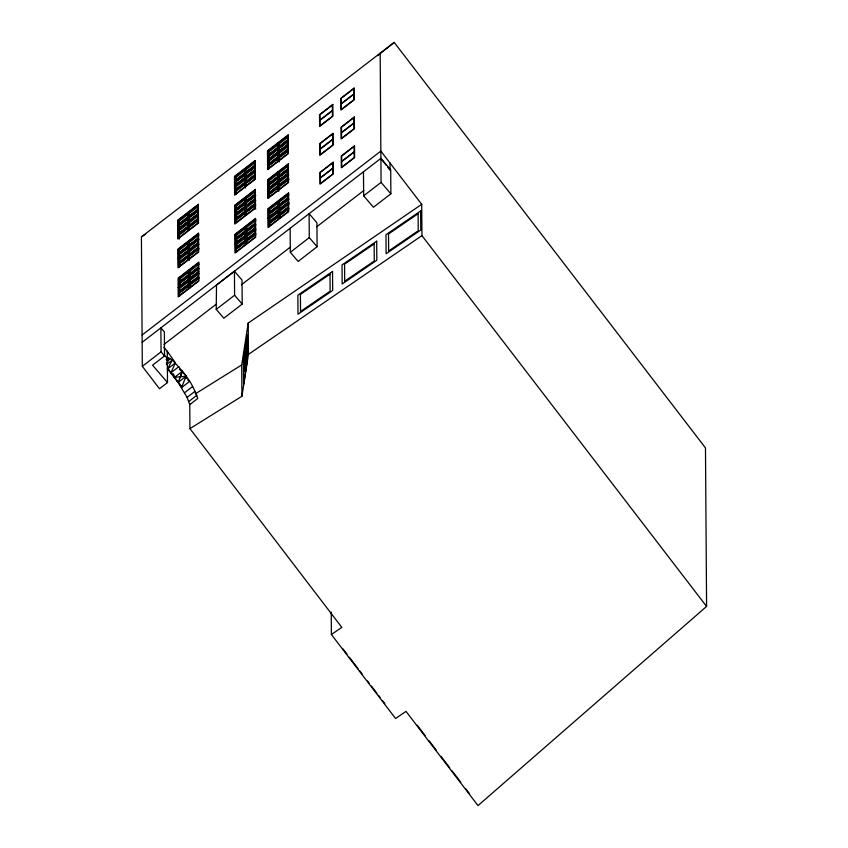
<?xml version="1.0" encoding="UTF-8"?>
<svg xmlns="http://www.w3.org/2000/svg" width="848" height="848" viewBox="0 0 848 848"><rect width="100%" height="100%" fill="white"/><g stroke="black" fill="none" stroke-linecap="round" stroke-linejoin="round"><path stroke-width="1.27" d="M216.229 309.372L216.516 285.002L234.43 271.222L242.03 280.073L242.199 304.082L223.83 318.223L216.229 309.372L234.599 295.231L234.43 271.222M163.823 347.245L167.268 351.263L167.491 382.575L159.488 388.734L142.316 366.315L141.415 236.878L394.193 42.4L705.483 447.914L706.585 606.437L478.007 805.6L406.001 711.366L395.581 718.51L331.398 634.516L341.808 627.372L189.941 428.632L241.945 396.249L241.722 364.947L248.21 323.056L421.721 204.326L380.858 151.092L142.104 335.002M244.235 364.205L245.432 353.065M245.496 352.906L246.715 344.733M244.16 364.947L246.81 347.839M244.277 371.021L245.475 359.881M245.549 359.722L246.768 351.549M246.863 354.655L244.213 371.763L244.118 358.132L246.768 341.023L246.789 354.814M241.945 396.249L248.432 354.369L248.21 323.056M179.331 369.336C188.373 376.268 193.874 387.79 197.775 398.443L189.772 404.613L187.079 397.405L178.133 382.395L182.5 371.212L172.398 360.04L168.233 357.814L166.229 359.351M179.585 378.505L182.5 371.212L186.136 375.982L186.486 378.06M186.136 375.982L181.578 387.6L189.581 381.43L187.631 379.872M167.925 353.637L167.268 351.263L175.419 362.88L170.851 372.844L178.133 382.395L186.147 376.226L186.486 378.134M178.854 366.675L170.851 372.844L167.416 369.05L172.398 360.04L166.399 364.672M166.484 363.251L169.96 358.322L166.95 360.633M166.441 359.722L168.233 357.814L167.321 358.545L163.876 354.528M377.657 55.618L394.193 42.4M290.313 252.312L309.276 237.599L309.107 213.675L316.929 222.791L317.099 246.715L298.136 261.428L290.313 252.312L290.143 228.282M178.228 220.236L187.747 212.901L187.768 216.982L178.26 224.317L178.228 220.236L179.098 221.243L179.119 224.307M188.288 212.488L197.807 205.152L197.838 209.233L188.32 216.558L188.288 212.488L189.157 213.495L189.178 216.547M235.023 176.405L244.542 169.081L244.574 173.151L235.055 180.486L235.023 176.405L235.892 177.423L235.945 184.949M245.093 168.657L254.601 161.321L254.633 165.402L245.114 172.738L245.093 168.657L245.962 169.664L245.984 172.727M268.042 150.838L277.561 143.513L277.593 147.584L268.074 154.919L268.042 150.838L268.911 151.845L268.933 154.908M278.112 143.089L287.62 135.754L287.652 139.835L278.133 147.16L278.112 143.089L278.971 144.096L278.992 147.16M268.911 151.845L277.476 145.252M278.43 144.52L287.536 137.503M179.098 221.243L187.662 214.65M188.616 213.919L197.722 206.901M235.892 177.423L244.457 170.819M245.411 170.088L254.527 163.07M235.055 180.889L244.574 173.554L244.606 177.635L235.087 184.959L235.055 180.889L235.924 181.896L244.489 175.303M245.125 173.13L254.633 165.805L254.665 169.876L245.146 177.211L245.125 173.13L245.994 174.147M277.593 147.987L277.625 152.057L268.106 159.392L268.074 155.311L277.593 147.987L278.462 148.994L287.567 141.976M278.144 147.563L287.652 140.227L287.684 144.308L278.165 151.644L278.144 147.563L279.003 148.57M178.26 224.709L187.779 217.385L187.8 221.455L178.292 228.79L178.26 224.709L179.129 225.727L187.694 219.123M188.32 216.961L197.838 209.626L197.87 213.707L188.351 221.031L188.32 216.961L189.189 217.968M270.841 154.463L277.508 149.333M280.911 146.704L285.67 143.047M181.027 223.861L186.74 219.462M191.086 216.102L196.8 211.703M237.822 180.03L244.489 174.9M247.892 172.282L251.697 169.346M277.508 149.725L268.943 156.329L268.074 155.311M188.648 218.392L197.754 211.375M245.443 174.561L254.559 167.544M234.546 185.786L255.216 169.854M267.555 160.208L288.235 144.287M177.741 229.607L198.421 213.685M235.087 185.765L244.606 178.43L244.637 182.511L235.119 189.835L235.087 185.765L235.956 186.772L236.009 194.309M245.157 178.006L254.676 170.681L254.697 174.752L245.189 182.087L245.157 178.006L246.026 179.023L246.047 182.076M268.106 160.187L277.625 152.863L277.656 156.933L268.138 164.268L268.106 160.187L268.975 161.205L268.996 164.258M278.176 152.439L287.695 145.114L287.716 149.184L278.197 156.52L278.176 152.439L279.045 153.456L279.066 156.509M178.292 229.585L187.811 222.261L187.843 226.331L178.324 233.666L178.292 229.585L179.161 230.603L179.182 233.656M188.351 221.837L197.87 214.502L197.902 218.583L188.383 225.918L188.351 221.837L189.221 222.844L189.242 225.907M268.975 161.205L277.54 154.601M278.494 153.87L287.61 146.852M179.161 230.603L187.726 223.999M197.785 216.251L188.68 223.268L188.691 225.303M235.956 186.772L244.521 180.179M245.475 179.447L254.591 172.42M244.637 182.903L244.669 186.984L235.15 194.319L235.119 190.238L244.637 182.903L245.507 183.921L245.517 185.956M245.189 182.49L254.707 175.154L254.729 179.235L245.21 186.56L245.189 182.49L246.058 183.497M277.656 157.336L277.688 161.417L268.169 168.741L268.138 164.671L277.656 157.336L278.526 158.353L287.642 151.326M278.208 156.912L287.716 149.587L287.748 153.658L278.229 160.993L278.208 156.912L279.077 157.929M187.843 226.734L187.874 230.815L178.356 238.14L178.324 234.069L187.843 226.734L188.712 227.741L188.722 229.787M188.383 226.31L197.902 218.985L197.934 223.056L188.415 230.391L188.383 226.31L189.252 227.328M237.896 189.38L239.793 187.917M241.701 186.454L244.553 184.249M247.955 181.631L250.807 179.437M252.715 177.963L254.612 176.501M270.904 163.812L277.572 158.682M280.974 156.064L286.688 151.665M181.09 233.211L188.701 227.349M192.104 224.72L196.863 221.063M277.572 159.085L269.007 165.678L268.138 164.671M197.817 220.724L179.193 235.076L178.324 234.069M254.623 176.903L235.988 191.245L235.119 190.238M244.743 197.976L244.775 202.047L235.256 209.382L235.225 205.301L244.743 197.976L245.613 198.983L245.623 201.018M245.295 197.552L254.813 190.217L254.835 194.298L245.316 201.623L245.295 197.552L246.164 198.559L246.217 206.096M277.762 172.398L277.794 176.479L268.275 183.804L268.244 179.734L277.762 172.398L278.632 173.416L278.642 175.451M278.314 171.985L287.822 164.65L287.854 168.731L278.335 176.055L278.314 171.985L279.172 172.992L279.193 176.045M179.331 254.22L178.462 253.202L178.43 249.132L187.949 241.797L188.818 242.814L188.839 245.867M198.008 234.048L198.04 238.118L188.521 245.454L188.489 241.383L198.008 234.048L198.877 235.055L179.299 250.139L179.352 257.675M269.166 188.277L269.113 180.741L287.737 166.399M236.115 209.371L236.094 206.318L254.729 191.966M178.462 253.202L187.97 245.878L187.949 241.797M277.794 176.882L277.826 180.953L268.307 188.288L268.275 184.207L277.794 176.882L278.663 177.889L278.674 179.924M278.345 176.458L287.854 169.123L287.885 173.204L278.367 180.529L278.345 176.458L279.204 177.465M187.98 246.28L188.002 250.351L178.493 257.686L178.462 253.605L187.98 246.28L188.85 247.287L188.86 249.323M198.04 238.521L198.072 242.602L188.553 249.927L188.521 245.856L198.04 238.521L198.909 239.539L179.331 254.623L178.462 253.605M244.775 202.449L244.807 206.52L235.288 213.855L235.256 209.774L244.775 202.449L245.644 203.456L245.655 205.502M254.835 194.701L254.866 198.771L245.348 206.106L245.326 202.025L254.835 194.701L255.704 195.708L236.126 210.792M238.023 208.926L244.69 203.796M248.093 201.167L254.75 196.036M271.042 183.359L277.709 178.218M281.112 175.6L286.815 171.201M181.228 252.746L186.942 248.347M192.242 244.266L197.955 239.867M287.769 170.872L269.145 185.224L268.275 184.207M267.767 189.104L288.437 173.183M177.942 258.502L198.623 242.581M234.748 214.682L255.418 198.75M277.826 181.758L277.858 185.829L268.339 193.164L268.307 189.083L277.826 181.758L278.695 182.765L278.706 184.8M287.896 173.999L287.917 178.08L278.398 185.415L278.377 181.334L287.896 173.999L288.755 175.017L269.176 190.1L269.229 197.626M188.012 251.156L188.044 255.227L178.525 262.562L178.493 258.481L188.012 251.156L188.881 252.163L188.903 255.216M198.072 243.397L198.103 247.478L188.585 254.803L188.563 250.732L198.072 243.397L198.941 244.415L179.363 259.499L179.384 262.551M244.807 207.325L244.839 211.406L235.32 218.731L235.288 214.661L244.807 207.325L245.676 208.332L245.687 210.378M254.877 199.577L254.898 203.647L245.39 210.982L245.358 206.901L254.877 199.577L255.746 200.584L236.157 215.668L236.179 218.72M252.884 201.983L254.782 200.52M275.833 184.164L277.741 182.702M285.903 176.416L287.801 174.942M186.019 253.563L187.917 252.1M277.858 186.231L277.89 190.312L268.371 197.637L268.339 193.567L277.858 186.231L278.727 187.238L278.738 189.284M287.917 178.483L287.949 182.553L278.43 189.888L278.409 185.807L287.917 178.483L288.786 179.49L269.208 194.574L268.339 193.567M188.044 255.63L188.076 259.7L178.557 267.035L178.525 262.954L188.044 255.63L188.913 256.637L188.924 258.682M198.103 247.881L198.135 251.951L188.616 259.287L188.585 255.206L198.103 247.881L198.973 248.888L179.394 263.972M244.839 211.799L244.871 215.88L235.352 223.204L235.32 219.134L244.839 211.799L245.708 212.816L245.719 214.851M254.909 204.05L254.93 208.12L245.422 215.456L245.39 211.385L254.909 204.05L255.767 205.057L236.189 220.141M238.097 218.275L244.754 213.145M248.157 210.527L254.813 205.396M271.106 192.708L277.773 187.578M281.176 184.959L288.786 179.087M181.292 262.106L187.005 257.707M191.362 254.347L198.019 249.217M235.426 234.355L244.945 227.031L244.977 231.101L235.458 238.436L235.426 234.355L237.164 236.38M255.015 219.272L255.036 223.353L245.528 230.677L245.496 226.607L255.015 219.272L255.884 220.289L246.365 227.614L246.386 230.677M277.964 201.453L277.996 205.534L268.477 212.859L268.445 208.788L277.964 201.453L278.833 202.471L278.844 204.506M288.034 193.704L288.055 197.775L278.536 205.11L278.515 201.04L288.034 193.704L288.892 194.711L269.314 209.795L269.335 212.859M188.15 270.851L188.182 274.932L178.663 282.257L178.631 278.186L188.15 270.851L189.019 271.869M188.691 270.427L198.209 263.103L198.241 267.173L188.722 274.508L188.691 270.427L190.429 272.452M199.079 264.11L179.5 279.193L179.522 282.257M245.814 228.038L236.295 235.362L236.316 238.426M277.996 205.937L278.027 210.007L268.509 217.342L268.477 213.261L277.996 205.937L278.865 206.944M288.055 198.178L288.087 202.259L278.568 209.583L278.547 205.513L288.055 198.178L288.924 199.195L269.346 214.279M178.663 282.66L188.182 275.324L188.214 279.405L178.695 286.741L178.663 282.66L180.401 284.684M188.722 274.911L198.241 267.576L198.273 271.657L188.754 278.981L188.722 274.911L190.461 276.925M244.977 231.504L245.008 235.574L235.49 242.91L235.458 238.829L244.977 231.504L245.846 232.511M245.528 231.08L255.047 223.745L255.068 227.826L245.549 235.161L245.528 231.08L247.266 233.105M239.178 237.249L244.892 232.85M248.294 230.221L254.951 225.091M271.243 212.403L277.911 207.272M281.313 204.654L287.97 199.524M181.43 281.801L188.097 276.671M191.5 274.052L198.156 268.922M179.532 283.667L189.051 276.342M189.592 275.918L199.11 268.593M236.327 239.846L255.905 224.762M267.968 218.159L288.638 202.237M178.144 287.557L198.824 271.636M234.949 243.726L255.619 227.805M278.027 210.813L278.059 214.883L268.54 222.218L268.519 218.137L278.027 210.813L278.897 211.82L269.378 219.155L269.399 222.208M278.579 210.389L288.097 203.054L288.119 207.135L278.61 214.459L278.579 210.389L280.317 212.413M188.214 280.211L188.245 284.281L178.727 291.617L178.695 287.536L188.214 280.211L189.083 281.218M188.765 279.787L198.273 272.452L198.305 276.533L188.786 283.857L188.765 279.787L190.493 281.812M235.5 243.705L245.008 236.38L245.04 240.45L235.521 247.786L235.5 243.705L237.228 245.729M245.56 235.956L255.078 228.631L255.1 232.702L245.591 240.037L245.56 235.956L247.298 237.981M288.967 204.071L279.448 211.396L279.469 214.459M179.585 291.606L179.564 288.543L199.142 273.469M245.878 237.387L236.369 244.722L236.391 247.775M255.948 229.638L246.429 236.974L246.45 240.026M268.54 222.621L278.059 215.286L278.091 219.356L268.572 226.692L268.54 222.621L270.279 224.635M278.61 214.862L288.129 207.537L288.15 211.608L278.642 218.943L278.61 214.862L280.349 216.887M178.727 292.009L188.245 284.684L188.277 288.755L178.758 296.09L178.727 292.009L179.596 293.026L189.115 285.691M188.797 284.26L198.305 276.925L198.337 281.006L188.818 288.341L188.797 284.26L190.524 286.285M245.04 240.853L245.072 244.934L235.553 252.259L235.532 248.188L245.04 240.853L245.909 241.871M245.591 240.429L255.11 233.105L255.131 237.175L245.623 244.51L245.591 240.429L247.33 242.454M238.299 247.33L244.955 242.199M249.312 238.85L255.025 234.451M271.318 221.763L277.974 216.632M281.377 214.003L288.034 208.873M181.493 291.161L188.161 286.03M191.563 283.402L198.22 278.271M255.979 234.112L236.391 249.195L235.532 248.188M269.41 223.628L278.928 216.293M279.48 215.88L288.988 208.544M189.655 285.267L199.174 277.943M142.146 342.295L380.9 158.375L390.705 169.791L390.875 193.821L373.449 207.241L363.644 195.824L363.474 171.794M163.94 344.479L216.272 304.167M241.394 284.811L290.588 246.916M316.76 226.755L363.856 190.471M142.316 366.315L161.056 351.878L160.887 327.858L164.374 331.918L164.544 355.937L152.555 365.17L167.491 382.575M363.644 195.824L381.07 182.394L380.169 52.958M167.416 369.05L175.419 362.88M173.511 373.82L174.497 377.381L182.5 371.212M184.62 392.698L192.623 386.529M187.079 397.405L195.082 391.246M188.839 401.454L196.842 395.285M248.432 354.369L421.944 235.627L421.721 204.326M141.415 236.878L145.782 234.037M195.252 393.875L241.722 364.947M174.497 377.381L186.147 376.226M245.549 358.153L244.192 357.973L244.213 360.941M244.213 361.227L245.57 361.418M245.602 364.969L244.235 364.788L244.256 367.756M244.256 368.043L245.623 368.233M381.07 182.394L390.875 193.821M278.377 181.334L279.246 182.341L279.268 185.405M278.409 185.807L279.278 186.825M277.89 190.312L278.759 191.319M288.087 202.259L288.956 203.266M268.244 179.734L269.113 180.741M268.307 189.083L269.176 190.1M278.515 201.04L279.384 202.047L279.427 208.555M309.276 237.599L317.099 246.715M278.547 205.513L280.275 207.537M268.445 208.788L270.183 210.813M268.477 213.261L270.215 215.286M244.669 186.984L245.538 187.991M268.519 218.137L270.247 220.162M254.93 208.12L255.799 209.138M245.326 202.025L246.196 203.043M245.358 206.901L246.227 207.919L246.28 215.445M244.807 206.52L245.676 207.537M245.39 211.385L246.259 212.392M235.225 205.301L236.094 206.318M235.256 209.774L236.995 211.799M235.288 214.661L237.027 216.675M245.496 226.607L247.234 228.631M235.32 219.134L237.058 221.158M235.458 238.829L237.196 240.853M188.489 241.383L189.358 242.39L189.38 245.443M234.599 295.231L242.199 304.082M188.521 245.856L189.39 246.863M188.563 250.732L189.422 251.739L189.443 254.803M188.585 255.206L189.454 256.223M178.43 249.132L179.299 250.139M178.493 258.481L180.232 260.506M178.525 262.954L180.264 264.979M178.631 278.186L180.37 280.211M178.695 287.536L179.564 288.543M161.056 351.878L164.544 355.937M380.9 158.375L386.243 165.328M387.769 167.31L390.059 170.3L390.006 163.007M421.944 235.627L706.585 606.437M167.501 368.244L181.779 386.942M168.084 368.975L169.685 371.074M171.285 373.173L178.133 382.395M178.907 383.158L182.002 387.207M417.205 725.22L425.134 735.598M429.099 740.781L436.232 750.12M440.992 756.342L449.705 767.747M452.09 770.864L460.803 782.269M465.563 788.502L469.527 793.686M343.037 648.974L347.002 654.158M349.376 657.274L358.1 668.68M359.679 670.757L362.064 673.863M367.502 680.965L369.071 683.022M371.424 686.096L376.925 693.293M378.494 695.349L380.063 697.406M382.416 700.49L384.78 703.575M331.239 612.065L331.398 634.516M279.003 148.177L279.024 151.633M279.066 157.527L279.098 162M279.204 177.073L279.236 181.546M279.268 186.422L279.299 189.878M279.469 215.477L279.49 217.915M268.943 155.926L268.964 159.382M269.007 165.275L269.028 168.741M269.346 213.876L269.367 217.332M269.41 223.225L269.431 226.681M245.984 173.745L246.015 177.2M246.047 183.094L246.079 186.549M246.386 231.695L246.418 235.15M246.461 241.044L246.482 244.5M245.475 349.641L245.496 363.145M236.126 210.389L236.147 213.844M236.189 219.738L236.21 222.187M236.327 239.443L236.348 242.899M236.391 248.793L236.412 252.259M189.189 217.576L189.21 221.031M189.252 226.925L189.274 230.38M189.39 246.461L189.422 250.944M189.454 255.82L189.486 260.294M189.56 271.445L189.581 274.498M189.592 275.515L189.613 278.971M189.634 280.794L189.655 283.857M189.655 284.875L189.676 288.331M189.761 403.849L189.941 428.632M179.119 225.324L179.151 229.797M179.193 234.673L179.225 239.157M179.394 263.569L179.416 267.025M179.532 283.274L179.553 286.73M179.596 292.624L179.617 296.079M247.128 335.055L243.44 358.821L243.62 384.335L247.298 360.57L247.128 335.055M255.153 160.505L234.472 176.426L234.61 195.135L255.28 179.214L255.153 160.505M288.172 134.938L267.491 150.859L267.629 169.568L288.299 153.636L288.172 134.938M198.347 204.336L177.677 220.257L177.804 238.966L198.485 223.035L198.347 204.336M332.819 104.452L319.516 114.703L319.601 126.437L332.904 116.187L332.819 104.452M354.135 88.075L340.832 98.315L340.917 110.049L354.22 99.81L354.135 88.075M332.374 105.099L319.961 114.66L320.003 120.013L332.416 110.452L332.374 105.099M353.69 88.711L341.278 98.283L341.32 103.626L353.733 94.064L353.69 88.711M332.416 110.664L320.003 120.225L320.035 125.79L332.458 116.229L332.416 110.664M353.733 94.276L341.32 103.848L341.362 109.403L353.775 99.841L353.733 94.276M288.373 163.834L267.692 179.755L267.83 198.464L288.5 182.532L288.373 163.834M198.549 233.221L177.879 249.153L178.006 267.862L198.686 251.93L198.549 233.221M255.354 189.401L234.673 205.322L234.811 224.031L255.481 208.099L255.354 189.401M333.02 133.369L319.717 143.609L319.802 155.343L333.105 145.103L333.02 133.369M354.337 116.982L341.034 127.232L341.119 138.966L354.422 128.716L354.337 116.982M332.575 134.005L320.162 143.577L320.205 148.919L332.617 139.358L332.575 134.005M353.892 117.628L341.479 127.189L341.521 132.542L353.934 122.981L353.892 117.628M332.617 139.57L320.205 149.131L320.247 154.696L332.66 145.135L332.617 139.57M353.934 123.193L341.521 132.754L341.564 138.319L353.976 128.758L353.934 123.193M288.574 192.878L267.894 208.809L268.032 227.518L288.702 211.587L288.574 192.878M198.761 262.276L178.08 278.208L178.218 296.906L198.888 280.985L198.761 262.276M255.555 218.455L234.885 234.377L235.013 253.086L255.683 237.154L255.555 218.455M333.222 162.191L319.919 172.441L320.003 184.175L333.306 173.925L333.222 162.191M354.538 145.814L341.235 156.053L341.32 167.787L354.623 157.548L354.538 145.814M332.776 162.837L320.364 172.398L320.406 177.751L332.819 168.19L332.776 162.837M354.093 146.46L341.68 156.021L341.723 161.374L354.135 151.803L354.093 146.46M332.819 168.402L320.406 177.963L320.449 183.528L332.861 173.967L332.819 168.402M354.135 152.025L341.723 161.586L341.765 167.151L354.178 157.58L354.135 152.025M420.64 210.972L385.978 234.695L386.105 253.743L420.767 230.031L420.64 210.972M332.533 271.434L297.871 295.146L298.008 314.205L332.67 290.482L332.533 271.434M376.692 241.203L342.03 264.915L342.157 283.974L376.819 260.251L376.692 241.203M418.106 213.717L388.522 233.963L388.638 251.008L418.223 230.762L418.106 213.717M329.999 274.169L300.415 294.415L300.542 311.46L330.116 291.214L329.999 274.169M374.159 243.938L344.574 264.184L344.691 281.229L374.275 260.993L374.159 243.938"/></g></svg>
